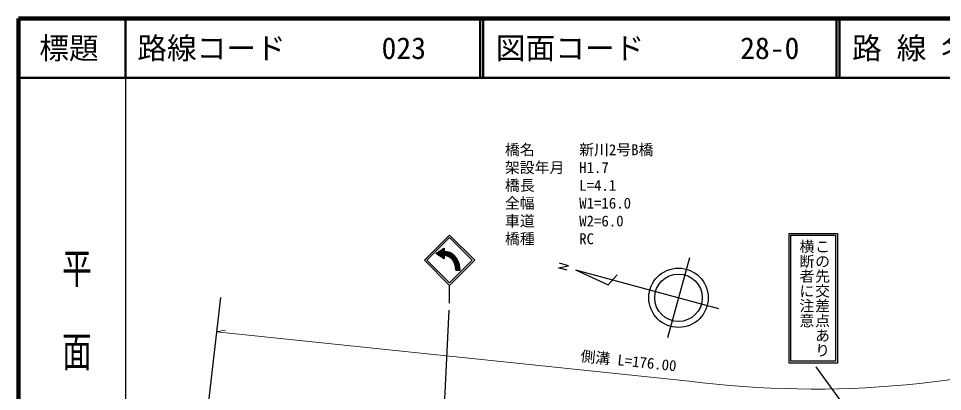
# Model space of a CAD drawing. Units: millimetres, scale not verified. Extents: x 40000 to 680000, y 20000 to 380000.
# Drawn here: x 40000 to 195600, y 317139 to 380000 of the extents above; entities that cross this region are included whole.
import ezdxf
from ezdxf.enums import TextEntityAlignment as Align

# ---------------------------------------------------------------- set-up
doc = ezdxf.new("R2010")
doc.units = ezdxf.units.MM
doc.header["$LTSCALE"] = 1000
for name, color, linetype, lineweight in [('M-BMK-OTRS', 5, 'Continuous', 25), ('M-BMK-SRVR', 3, 'Continuous', 25), ('M-STR-HTXT', 7, 'Continuous', 13), ('M-STR-STRC', 7, 'Continuous', 25), ('M-TTL', 2, 'Continuous', 140), ('M-TTL-BAND', 7, 'Continuous', 25), ('M-TTL-LINE', 7, 'Continuous', 50)]:
    doc.layers.add(name, color=color, linetype=linetype, lineweight=lineweight)
doc.layers.add('M-TTL-TXT', color=7, linetype='Continuous')
doc.styles.add('@ＭＳ ゴシック', font='')
doc.styles.add('ＭＳ ゴシック', font='')
doc.styles.get('@ＭＳ ゴシック').set_extended_font_data('@MS Gothic')
doc.styles.get('ＭＳ ゴシック').set_extended_font_data('MS Gothic')

msp = doc.modelspace()

# ---------------------------------------------------------------- linework, layer by layer
at = {"layer": 'M-BMK-OTRS'}
msp.add_line((73993, 332986), (68949, 289021), dxfattribs=at)
at = {"layer": 'M-BMK-SRVR'}
for p, q in [((152975, 339692), (149308, 326181)), ((130911, 337976), (132614, 338343)), ((132400, 337571), (130911, 337976)), ((132614, 338343), (131117, 338741)), ((133770, 337651), (139299, 335115)), ((133770, 337651), (157897, 331103)), ((139299, 335115), (140788, 336783))]:
    msp.add_line(p, q, dxfattribs=at)
for radius in [5000, 4000]:
    msp.add_circle((151142, 332936), radius, dxfattribs=at)
at = {"layer": 'M-STR-HTXT'}
for p, q in [((73321, 327217), (74856, 327479)), ((152930, 318904), (73321, 327217))]:
    msp.add_line(p, q, dxfattribs=at)
msp.add_arc((174009, 482516), 164964, 262.6586, 288.09015, dxfattribs=at)
at = {"layer": 'M-STR-STRC'}
for p, q in [((112605, 343503), (108362, 339261)), ((108787, 339261), (112605, 343079)), ((116848, 339261), (112605, 343503)), ((112605, 343079), (116423, 339261)), ((169764, 343775), (177909, 343775)), ((169764, 321927), (169764, 343775)), ((170064, 343475), (177578, 343475)), ((170064, 322227), (170064, 343475)), ((177578, 343475), (177578, 322227)), ((177909, 343775), (177909, 321927)), ((110255, 340411), (111655, 341311)), ((112117, 339986), (110856, 340797)), ((114132, 338846), (110976, 340874)), ((114040, 339059), (111096, 340951)), ((113933, 339282), (111217, 341029)), ((111655, 340901), (111337, 341106)), ((111655, 341056), (111457, 341183)), ((111655, 341211), (111577, 341261)), ((111655, 341311), (111655, 340761)), ((108362, 339261), (112605, 335018)), ((112605, 335442), (108787, 339261)), ((111655, 339511), (110255, 340411)), ((111655, 339665), (110375, 340488)), ((111655, 339820), (110495, 340565)), ((111655, 339974), (110616, 340642)), ((111782, 340047), (110736, 340720)), ((112617, 340554), (111655, 340761)), ((111655, 340061), (111655, 339511)), ((111857, 340048), (111655, 340061)), ((112334, 339915), (111857, 340048)), ((113789, 339530), (111910, 340737)), ((113560, 339831), (112245, 340677)), ((112770, 339645), (112334, 339915)), ((112605, 335018), (116848, 339261)), ((116423, 339261), (112605, 335442)), ((113078, 340288), (112617, 340554)), ((113139, 339253), (112770, 339645)), ((114199, 338648), (112995, 339422)), ((113486, 339925), (113078, 340288)), ((113420, 338763), (113139, 339253)), ((113829, 339479), (113486, 339925)), ((114093, 338965), (113829, 339479)), ((114251, 338460), (113217, 339125)), ((114291, 338280), (113368, 338873)), ((113595, 338205), (113420, 338763)), ((114320, 338107), (113460, 338660)), ((114345, 337936), (113526, 338462)), ((114352, 337777), (113581, 338272)), ((113655, 337611), (113595, 338205)), ((114355, 337620), (113615, 338096)), ((114130, 337611), (113643, 337924)), ((113889, 337611), (113649, 337765)), ((114306, 338207), (114093, 338965)), ((114355, 337611), (114306, 338207)), ((113655, 337611), (114355, 337611)), ((112605, 332018), (112605, 335018)), ((112441, 330876), (110554, 289593)), ((177578, 322227), (170064, 322227)), ((177909, 321927), (169764, 321927)), ((200019, 285740), (174343, 321323))]:
    msp.add_line(p, q, dxfattribs=at)
at = {"layer": 'M-TTL'}
for p, q in [((40000, 380000), (40000, 20000)), ((680000, 380000), (40000, 380000))]:
    msp.add_line(p, q, dxfattribs=at)
at = {"layer": 'M-TTL-BAND'}
msp.add_line((58000, 370000), (58000, 20000), dxfattribs=at)
at = {"layer": 'M-TTL-LINE'}
for p, q in [((58000, 380000), (58000, 370000)), ((117750, 380000), (117750, 370000)), ((118250, 380000), (118250, 370000)), ((177750, 380000), (177750, 370000)), ((178250, 380000), (178250, 370000)), ((40000, 370000), (680000, 370000))]:
    msp.add_line(p, q, dxfattribs=at)

# ---------------------------------------------------------------- texts
at = {"layer": 'M-STR-HTXT', "style": 'ＭＳ ゴシック'}
for s, p in [('橋名\u3000\u3000\u3000新川2号B橋', (121918, 356415)), ('架設年月\u3000H1.7', (121918, 353415)), ('橋長\u3000\u3000\u3000L=4.1', (121918, 350415)), ('全幅\u3000\u3000\u3000W1=16.0', (121918, 347415)), ('車道\u3000\u3000\u3000W2=6.0', (121918, 344415)), ('橋種\u3000\u3000\u3000RC', (121918, 341415))]:
    msp.add_text(s, height=1833, dxfattribs=at).set_placement(p, align=Align.BOTTOM_LEFT)
msp.add_text('側溝 L=176.00', height=1833, rotation=354, dxfattribs=at).set_placement((134510, 321692), align=Align.BOTTOM_LEFT)
at = {"layer": 'M-STR-STRC', "style": '@ＭＳ ゴシック'}
for s, p in [('横断者に注意', (171262, 342856)), ('この先交差点あり', (173902, 342856))]:
    msp.add_text(s, height=1833, rotation=270, dxfattribs=at).set_placement(p, align=Align.BOTTOM_LEFT)
at = {"layer": 'M-TTL-BAND', "style": '@ＭＳ ゴシック', "width": 1.4}
msp.add_text('平  面  図', height=3666, rotation=270, dxfattribs=at).set_placement((49777, 306475), align=Align.MIDDLE_RIGHT)
at = {"layer": 'M-TTL-TXT', "style": 'ＭＳ ゴシック'}
msp.add_text('標題', height=3666, dxfattribs=at).set_placement((48500, 375000), align=Align.MIDDLE_CENTER)
for s, p in [('路線コード', (60000, 375000)), ('023', (101142, 375000)), ('図面コード', (120380, 375000)), ('28-0', (161521, 375000)), ('路 線 名', (180380, 375000))]:
    msp.add_text(s, height=3666, dxfattribs=at).set_placement(p, align=Align.MIDDLE_LEFT)

doc.saveas('drawing.dxf')
